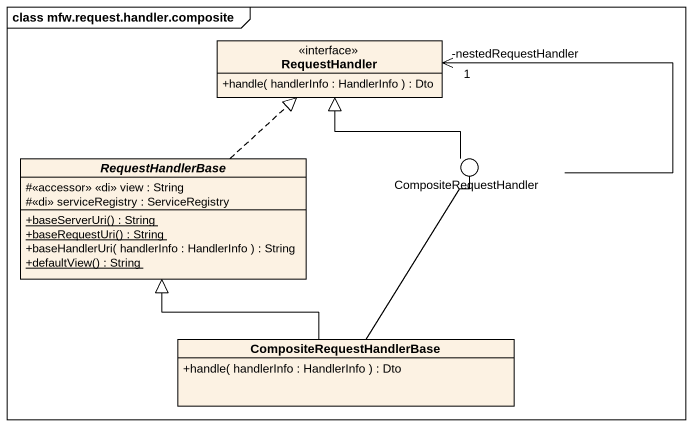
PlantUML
@startuml
mainframe class mfw.request.handler.composite
allowmixing
hide circle
hide empty members
skinparam classAttributeIconSize 0
interface RequestHandler {
  +handle( handlerInfo : HandlerInfo ) : Dto
}
abstract class RequestHandlerBase {
  #<<accessor>> <<di>> view : String
  #<<di>> serviceRegistry : ServiceRegistry
  {static} +baseServerUri() : String
  {static} +baseRequestUri() : String
  +baseHandlerUri( handlerInfo : HandlerInfo ) : String
  {static} +defaultView() : String
}
() CompositeRequestHandler
class CompositeRequestHandlerBase {
  +handle( handlerInfo : HandlerInfo ) : Dto
}
RequestHandlerBase .up.|> RequestHandler
CompositeRequestHandler -up-> "-nestedRequestHandler\n1" RequestHandler
CompositeRequestHandler -up-|> RequestHandler
CompositeRequestHandlerBase -up-|> RequestHandlerBase
CompositeRequestHandlerBase -up- CompositeRequestHandler
@enduml
